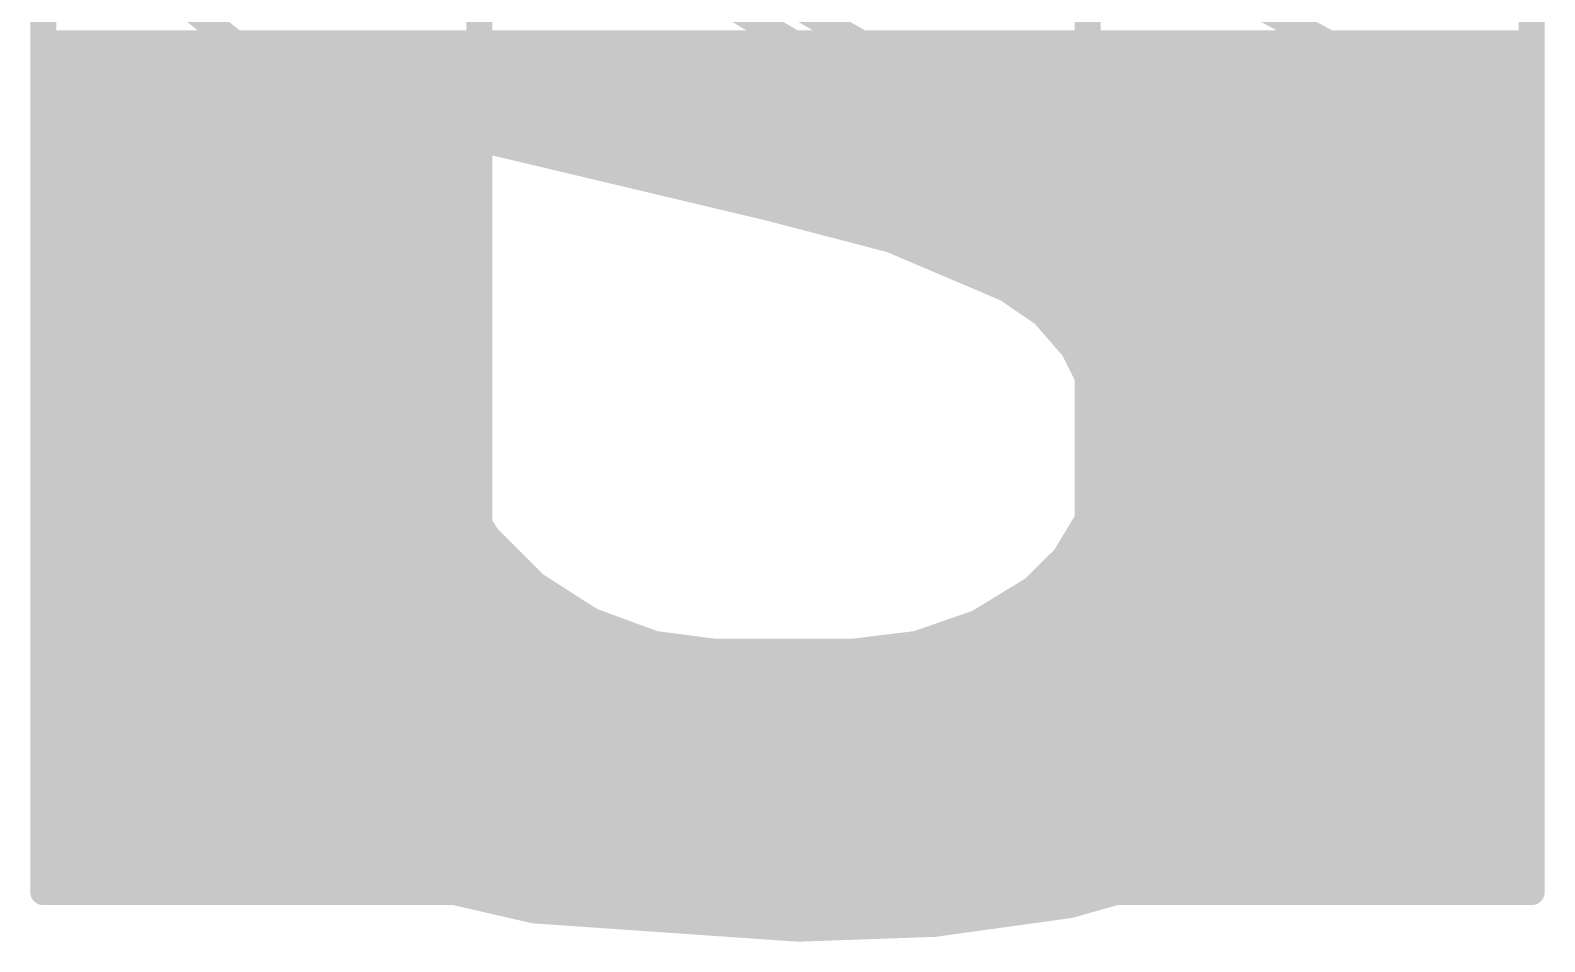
# Model space of a CAD drawing. Extents: x -19.1 to 53.5, y -15.6 to 59.8.
# Drawn here: x 16.891 to 18.364, y 53.355 to 54.242 of the extents above; entities that cross this region are included whole.
import ezdxf

# ---------------------------------------------------------------- set-up
doc = ezdxf.new("R2010")
doc.units = 0
doc.layers.add('21', color=41, linetype='CONTINUOUS')
doc.layers.add('22', color=40, linetype='CONTINUOUS')

msp = doc.modelspace()

# ---------------------------------------------------------------- linework, layer by layer
at = {"layer": '21', "const_width": 0.0254}
for points in [[(18.1229, 53.9826), (17.2974, 54.4627)], [(17.2669, 54.4474), (17.7063, 54.1858)], [(17.0231, 54.2823), (17.0907, 54.2285)], [(18.1681, 54.2215), (18.0924, 54.262)], [(17.0901, 54.229), (17.6992, 54.229)], [(17.0907, 54.2285), (17.1658, 54.1859)], [(17.6337, 54.229), (18.154, 54.229)], [(18.2372, 54.1706), (18.1681, 54.2215)], [(17.1346, 54.2036), (17.7429, 54.2036)], [(17.6764, 54.2036), (18.1924, 54.2036)], [(17.1658, 54.1859), (17.2466, 54.1553)], [(17.1861, 54.1782), (17.7866, 54.1782)], [(17.7063, 54.1858), (18.1305, 53.9547)], [(17.7203, 54.1782), (18.2269, 54.1782)], [(18.2704, 54.1356), (18.2372, 54.1706)], [(17.2466, 54.1553), (17.6098, 54.069)], [(17.2571, 54.1528), (17.8303, 54.1528)], [(17.7669, 54.1528), (18.2541, 54.1528)], [(18.2956, 54.0944), (18.2704, 54.1356)], [(17.364, 54.1274), (17.8739, 54.1274)], [(17.8135, 54.1274), (18.2754, 54.1274)], [(17.4709, 54.102), (17.9176, 54.102)], [(17.8601, 54.102), (18.291, 54.102)], [(18.3294, 53.9941), (18.2956, 54.0944)], [(17.5778, 54.0766), (17.9613, 54.0766)], [(17.9067, 54.0766), (18.3016, 54.0766)], [(17.6098, 54.069), (17.7283, 54.0381)], [(17.678, 54.0512), (18.0049, 54.0512)], [(17.9534, 54.0512), (18.3101, 54.0512)], [(17.7283, 54.0381), (17.841, 53.9902)], [(17.7572, 54.0258), (18.0486, 54.0258)], [(18, 54.0258), (18.3187, 54.0258)], [(17.817, 54.0004), (18.0923, 54.0004)], [(18.0466, 54.0004), (18.3272, 54.0004)], [(17.841, 53.9902), (17.877, 53.9655)], [(18.3388, 53.8886), (18.3294, 53.9941)], [(17.8632, 53.975), (18.1267, 53.975)], [(18.0932, 53.975), (18.3311, 53.975)], [(18.1407, 53.9471), (18.1229, 53.9826)], [(17.877, 53.9655), (17.9056, 53.9326)], [(18.1305, 53.9547), (18.0213, 53.6296)], [(17.8909, 53.9496), (18.1394, 53.9496)], [(18.0289, 53.6143), (18.1407, 53.9471)], [(18.1288, 53.9496), (18.3334, 53.9496)], [(17.9056, 53.9326), (17.9251, 53.8936)], [(17.9098, 53.9242), (18.133, 53.9242)], [(18.1203, 53.9242), (18.3356, 53.9242)], [(16.9037, 53.8988), (16.9062, 53.8632)], [(17.6276, 53.5407), (16.9037, 53.8988)], [(17.2898, 53.8988), (16.9037, 53.8988)], [(16.9037, 53.8988), (17.6174, 53.5229)], [(17.2898, 53.8937), (17.2898, 53.8988)], [(17.9225, 53.8988), (18.1245, 53.8988)], [(18.1117, 53.8988), (18.3379, 53.8988)], [(17.2928, 53.8421), (17.2898, 53.8937)], [(17.9251, 53.8936), (17.9342, 53.851)], [(18.3312, 53.7845), (18.3388, 53.8886)], [(16.9055, 53.8734), (16.955, 53.8734)], [(16.9519, 53.8734), (17.291, 53.8734)], [(17.9295, 53.8734), (18.1159, 53.8734)], [(18.1032, 53.8734), (18.3377, 53.8734)], [(16.9062, 53.8632), (16.9164, 53.8048)], [(16.9089, 53.848), (17.0064, 53.848)], [(17.0002, 53.848), (17.2925, 53.848)], [(17.3084, 53.7929), (17.2928, 53.8421)], [(17.9342, 53.851), (17.9324, 53.8074)], [(17.9341, 53.848), (18.1074, 53.848)], [(18.0947, 53.848), (18.3358, 53.848)], [(16.9133, 53.8226), (17.0577, 53.8226)], [(17.0484, 53.8226), (17.299, 53.8226)], [(17.933, 53.8226), (18.0989, 53.8226)], [(18.0861, 53.8226), (18.334, 53.8226)], [(17.9324, 53.8074), (17.9198, 53.7658)], [(16.9164, 53.8048), (16.9596, 53.6778)], [(16.919, 53.7972), (17.1091, 53.7972)], [(17.0966, 53.7972), (17.307, 53.7972)], [(17.3355, 53.7489), (17.3084, 53.7929)], [(17.9293, 53.7972), (18.0903, 53.7972)], [(18.0776, 53.7972), (18.3321, 53.7972)], [(18.3169, 53.7181), (18.3312, 53.7845)], [(16.9276, 53.7718), (17.1604, 53.7718)], [(17.1448, 53.7718), (17.3214, 53.7718)], [(17.9198, 53.7658), (17.8973, 53.7286)], [(17.9216, 53.7718), (18.0818, 53.7718)], [(18.0691, 53.7718), (18.3285, 53.7718)], [(17.3817, 53.7026), (17.3355, 53.7489)], [(16.9363, 53.7464), (17.2118, 53.7464)], [(17.1931, 53.7464), (17.338, 53.7464)], [(17.9081, 53.7464), (18.0733, 53.7464)], [(18.0605, 53.7464), (18.323, 53.7464)], [(16.9449, 53.721), (17.2631, 53.721)], [(17.2413, 53.721), (17.3634, 53.721)], [(17.8973, 53.7286), (17.8664, 53.6981)], [(17.8896, 53.721), (18.0647, 53.721)], [(18.052, 53.721), (18.3175, 53.721)], [(18.2903, 53.6555), (18.3169, 53.7181)], [(16.9535, 53.6956), (17.3145, 53.6956)], [(17.2895, 53.6956), (17.3927, 53.6956)], [(17.4367, 53.6674), (17.3817, 53.7026)], [(17.8664, 53.6981), (17.8128, 53.6654)], [(17.8623, 53.6956), (18.0562, 53.6956)], [(18.0435, 53.6956), (18.3074, 53.6956)], [(16.9596, 53.6778), (16.9905, 53.6183)], [(16.9635, 53.6702), (17.3658, 53.6702)], [(17.3377, 53.6702), (17.4324, 53.6702)], [(17.4981, 53.6448), (17.4367, 53.6674)], [(17.8128, 53.6654), (17.7534, 53.6448)], [(17.8206, 53.6702), (18.0477, 53.6702)], [(18.0349, 53.6702), (18.2966, 53.6702)], [(18.2524, 53.5991), (18.2903, 53.6555)], [(16.9767, 53.6448), (17.4172, 53.6448)], [(17.386, 53.6448), (17.4981, 53.6448)], [(17.5565, 53.6372), (17.4981, 53.6448)], [(17.6911, 53.6372), (17.5565, 53.6372)], [(17.7534, 53.6448), (17.6911, 53.6372)], [(17.7533, 53.6448), (18.0391, 53.6448)], [(18.0264, 53.6448), (18.2831, 53.6448)], [(16.9899, 53.6194), (17.4685, 53.6194)], [(16.9905, 53.6183), (17.0325, 53.5659)], [(17.4342, 53.6194), (18.0306, 53.6194)], [(18.0213, 53.6296), (17.6276, 53.5407)], [(17.9761, 53.6194), (18.266, 53.6194)], [(17.6174, 53.5229), (18.0289, 53.6143)], [(17.01, 53.594), (17.5199, 53.594)], [(17.4824, 53.594), (17.9375, 53.594)], [(17.8636, 53.594), (18.2474, 53.594)], [(18.1798, 53.5248), (18.2524, 53.5991)], [(17.0304, 53.5686), (17.5712, 53.5686)], [(17.0325, 53.5659), (17.084, 53.5229)], [(17.5306, 53.5686), (17.8232, 53.5686)], [(17.7512, 53.5686), (18.2226, 53.5686)], [(17.0597, 53.5432), (17.6225, 53.5432)], [(17.5789, 53.5432), (17.7088, 53.5432)], [(17.6387, 53.5432), (18.1978, 53.5432)], [(17.084, 53.5229), (17.2034, 53.4467)], [(17.092, 53.5178), (18.1701, 53.5178)], [(18.0954, 53.4642), (18.1798, 53.5248)], [(17.1318, 53.4924), (18.1347, 53.4924)], [(17.1716, 53.467), (18.0994, 53.467)], [(18.0019, 53.419), (18.0954, 53.4642)], [(17.2034, 53.4467), (17.2891, 53.4069)], [(17.2144, 53.4416), (18.0486, 53.4416)], [(17.2691, 53.4162), (17.9918, 53.4162)], [(17.9019, 53.3908), (18.0019, 53.419)], [(17.2891, 53.4069), (17.3812, 53.3857)], [(17.3591, 53.3908), (17.9019, 53.3908)], [(17.3812, 53.3857), (17.6378, 53.3679)], [(17.7704, 53.3726), (17.9019, 53.3908)], [(17.6378, 53.3679), (17.7704, 53.3726)]]:
    msp.add_lwpolyline(points, dxfattribs=at)
at = {"layer": '21', "const_width": 0.0127}
for points in [[(17.0901, 54.2353, 1), (17.0901, 54.2227)], [(17.0938, 54.2341, 1), (17.0876, 54.223)], [(17.0868, 54.2236, 1), (17.0947, 54.2335)], [(17.6337, 54.2353, 1), (17.6337, 54.2227)], [(17.6992, 54.2227, 1), (17.6992, 54.2353)], [(18.154, 54.2227, 1), (18.154, 54.2353)], [(18.1718, 54.2266, 1), (18.1643, 54.2164)], [(18.1651, 54.2159, 1), (18.1711, 54.2271)], [(17.1346, 54.2099, 1), (17.1346, 54.1973)], [(17.6764, 54.2099, 1), (17.6764, 54.1973)], [(17.7429, 54.1973, 1), (17.7429, 54.2099)], [(18.1924, 54.1973, 1), (18.1924, 54.2099)], [(17.1681, 54.1918, 1), (17.1636, 54.1799)], [(17.1627, 54.1803, 1), (17.1689, 54.1914)], [(17.1861, 54.1846, 1), (17.1861, 54.1719)], [(17.7093, 54.1914, 1), (17.7033, 54.1802)], [(17.7031, 54.1803, 1), (17.7095, 54.1913)], [(17.7203, 54.1846, 1), (17.7203, 54.1719)], [(17.7866, 54.1719, 1), (17.7866, 54.1846)], [(18.2269, 54.1719, 1), (18.2269, 54.1846)], [(18.2418, 54.175, 1), (18.2326, 54.1662)], [(18.2334, 54.1655, 1), (18.241, 54.1757)], [(17.2481, 54.1615, 1), (17.2451, 54.1491)], [(17.2444, 54.1494, 1), (17.2488, 54.1612)], [(17.2571, 54.1591, 1), (17.2571, 54.1465)], [(17.7669, 54.1591, 1), (17.7669, 54.1465)], [(17.8303, 54.1465, 1), (17.8303, 54.1591)], [(18.2541, 54.1465, 1), (18.2541, 54.1591)], [(18.2759, 54.1389, 1), (18.265, 54.1323)], [(18.2658, 54.1312, 1), (18.275, 54.14)], [(17.364, 54.1337, 1), (17.364, 54.1211)], [(17.8135, 54.1337, 1), (17.8135, 54.1211)], [(17.8739, 54.1211, 1), (17.8739, 54.1337)], [(18.2754, 54.1211, 1), (18.2754, 54.1337)], [(17.4709, 54.1084, 1), (17.4709, 54.0957)], [(17.8601, 54.1084, 1), (17.8601, 54.0957)], [(17.9176, 54.0957, 1), (17.9176, 54.1084)], [(18.291, 54.0957, 1), (18.291, 54.1084)], [(18.3016, 54.0964, 1), (18.2896, 54.0924)], [(18.2902, 54.0911, 1), (18.301, 54.0977)], [(17.5778, 54.0829, 1), (17.5778, 54.0703)], [(17.9067, 54.0829, 1), (17.9067, 54.0703)], [(17.9613, 54.0703, 1), (17.9613, 54.0829)], [(18.3016, 54.0703, 1), (18.3016, 54.0829)], [(17.6114, 54.0751, 1), (17.6082, 54.0629)], [(17.6083, 54.0628, 1), (17.6113, 54.0752)], [(17.678, 54.0575, 1), (17.678, 54.0449)], [(17.9534, 54.0575, 1), (17.9534, 54.0449)], [(18.0049, 54.0449, 1), (18.0049, 54.0575)], [(18.3101, 54.0449, 1), (18.3101, 54.0575)], [(17.7308, 54.0439, 1), (17.7258, 54.0322)], [(17.7267, 54.0319, 1), (17.7299, 54.0442)], [(17.7572, 54.0322, 1), (17.7572, 54.0195)], [(18, 54.0322, 1), (18, 54.0195)], [(18.0486, 54.0195, 1), (18.0486, 54.0322)], [(18.3187, 54.0195, 1), (18.3187, 54.0322)], [(17.817, 54.0067, 1), (17.817, 53.9941)], [(18.0466, 54.0067, 1), (18.0466, 53.9941)], [(18.0923, 53.9941, 1), (18.0923, 54.0067)], [(18.3272, 53.9941, 1), (18.3272, 54.0067)], [(17.8446, 53.9954, 1), (17.8374, 53.985)], [(17.8385, 53.9844, 1), (17.8435, 53.996)], [(18.3357, 53.9946, 1), (18.3231, 53.9935)], [(18.3234, 53.992, 1), (18.3354, 53.9961)], [(17.8632, 53.9813, 1), (17.8632, 53.9687)], [(18.0932, 53.9813, 1), (18.0932, 53.9687)], [(18.1286, 53.9854, 1), (18.1172, 53.9798)], [(18.1197, 53.9771, 1), (18.1261, 53.9881)], [(18.1267, 53.9687, 1), (18.1267, 53.9813)], [(18.3311, 53.9687, 1), (18.3311, 53.9813)], [(17.8818, 53.9697, 1), (17.8722, 53.9614)], [(17.8734, 53.9603, 1), (17.8806, 53.9708)], [(18.1365, 53.9527, 1), (18.1245, 53.9567)], [(17.8909, 53.956, 1), (17.8909, 53.9433)], [(18.1288, 53.956, 1), (18.1288, 53.9433)], [(18.1275, 53.9491, 1), (18.1335, 53.9603)], [(18.1467, 53.9451, 1), (18.1347, 53.9491)], [(18.135, 53.9443, 1), (18.1464, 53.9499)], [(18.1394, 53.9433, 1), (18.1394, 53.956)], [(18.3334, 53.9433, 1), (18.3334, 53.956)], [(17.9113, 53.9355, 1), (17.8999, 53.9298)], [(17.9008, 53.9285, 1), (17.9104, 53.9368)], [(17.9098, 53.9306, 1), (17.9098, 53.9179)], [(18.1203, 53.9306, 1), (18.1203, 53.9179)], [(18.133, 53.9179, 1), (18.133, 53.9306)], [(18.3356, 53.9179, 1), (18.3356, 53.9306)], [(16.91, 53.8992, 1), (16.8974, 53.8984)], [(16.9065, 53.9045, 1), (16.9009, 53.8931)], [(16.9067, 53.9044, 1), (16.9007, 53.8932)], [(16.9037, 53.9051, 1), (16.9037, 53.8925)], [(17.2962, 53.8988, 1), (17.2834, 53.8988)], [(17.2898, 53.8925, 1), (17.2898, 53.9051)], [(17.9225, 53.9051, 1), (17.9225, 53.8925)], [(18.1117, 53.9051, 1), (18.1117, 53.8925)], [(18.1245, 53.8925, 1), (18.1245, 53.9051)], [(18.3379, 53.8925, 1), (18.3379, 53.9051)], [(17.2834, 53.8937, 1), (17.2962, 53.8937)], [(17.2961, 53.8941, 1), (17.2835, 53.8933)], [(17.9313, 53.895, 1), (17.9189, 53.8923)], [(17.9194, 53.8908, 1), (17.9308, 53.8965)], [(18.3451, 53.8881, 1), (18.3325, 53.8891)], [(18.3325, 53.888, 1), (18.3451, 53.8892)], [(16.9055, 53.8798, 1), (16.9055, 53.8671)], [(16.9519, 53.8798, 1), (16.9519, 53.8671)], [(16.955, 53.8671, 1), (16.955, 53.8798)], [(17.291, 53.8671, 1), (17.291, 53.8798)], [(17.9295, 53.8798, 1), (17.9295, 53.8671)], [(18.1032, 53.8798, 1), (18.1032, 53.8671)], [(18.1159, 53.8671, 1), (18.1159, 53.8798)], [(18.3377, 53.8671, 1), (18.3377, 53.8798)], [(16.9125, 53.8643, 1), (16.8999, 53.8621)], [(16.8999, 53.8628, 1), (16.9125, 53.8636)], [(16.9089, 53.8544, 1), (16.9089, 53.8417)], [(17.0002, 53.8544, 1), (17.0002, 53.8417)], [(17.0064, 53.8417, 1), (17.0064, 53.8544)], [(17.2989, 53.844, 1), (17.2868, 53.8402)], [(17.2925, 53.8417, 1), (17.2925, 53.8544)], [(17.9341, 53.8544, 1), (17.9341, 53.8417)], [(17.9406, 53.8507, 1), (17.9279, 53.8512)], [(17.928, 53.8497, 1), (17.9405, 53.8523)], [(18.0947, 53.8544, 1), (18.0947, 53.8417)], [(18.1074, 53.8417, 1), (18.1074, 53.8544)], [(18.3358, 53.8417, 1), (18.3358, 53.8544)], [(16.9133, 53.8289, 1), (16.9133, 53.8163)], [(17.0484, 53.8289, 1), (17.0484, 53.8163)], [(17.0577, 53.8163, 1), (17.0577, 53.8289)], [(17.2865, 53.8418, 1), (17.2992, 53.8425)], [(17.299, 53.8163, 1), (17.299, 53.8289)], [(17.933, 53.8289, 1), (17.933, 53.8163)], [(18.0861, 53.8289, 1), (18.0861, 53.8163)], [(18.0989, 53.8163, 1), (18.0989, 53.8289)], [(18.334, 53.8163, 1), (18.334, 53.8289)], [(17.9385, 53.8056, 1), (17.9263, 53.8092)], [(16.9224, 53.8068, 1), (16.9104, 53.8028)], [(16.9101, 53.8037, 1), (16.9227, 53.8059)], [(16.919, 53.8036, 1), (16.919, 53.7909)], [(17.0966, 53.8036, 1), (17.0966, 53.7909)], [(17.1091, 53.7909, 1), (17.1091, 53.8036)], [(17.3138, 53.7962, 1), (17.303, 53.7895)], [(17.307, 53.7909, 1), (17.307, 53.8036)], [(17.9293, 53.8036, 1), (17.9293, 53.7909)], [(17.9261, 53.8077, 1), (17.9387, 53.8071)], [(18.0776, 53.8036, 1), (18.0776, 53.7909)], [(18.0903, 53.7909, 1), (18.0903, 53.8036)], [(18.3321, 53.7909, 1), (18.3321, 53.8036)], [(17.3023, 53.791, 1), (17.3144, 53.7948)], [(18.3249, 53.785, 1), (18.3375, 53.784)], [(18.3374, 53.7832, 1), (18.325, 53.7858)], [(16.9276, 53.7782, 1), (16.9276, 53.7655)], [(17.1448, 53.7782, 1), (17.1448, 53.7655)], [(17.1604, 53.7655, 1), (17.1604, 53.7782)], [(17.3214, 53.7655, 1), (17.3214, 53.7782)], [(17.9252, 53.7625, 1), (17.9144, 53.7691)], [(17.9216, 53.7782, 1), (17.9216, 53.7655)], [(18.0691, 53.7782, 1), (18.0691, 53.7655)], [(18.0818, 53.7655, 1), (18.0818, 53.7782)], [(18.3285, 53.7655, 1), (18.3285, 53.7782)], [(17.34, 53.7534, 1), (17.331, 53.7444)], [(17.9137, 53.7677, 1), (17.9259, 53.764)], [(16.9363, 53.7527, 1), (16.9363, 53.7401)], [(17.1931, 53.7527, 1), (17.1931, 53.7401)], [(17.2118, 53.7401, 1), (17.2118, 53.7527)], [(17.3301, 53.7456, 1), (17.3409, 53.7522)], [(17.338, 53.7401, 1), (17.338, 53.7527)], [(17.9081, 53.7527, 1), (17.9081, 53.7401)], [(18.0605, 53.7527, 1), (18.0605, 53.7401)], [(18.0733, 53.7401, 1), (18.0733, 53.7527)], [(18.323, 53.7401, 1), (18.323, 53.7527)], [(16.9449, 53.7274, 1), (16.9449, 53.7147)], [(17.2413, 53.7274, 1), (17.2413, 53.7147)], [(17.2631, 53.7147, 1), (17.2631, 53.7274)], [(17.3634, 53.7147, 1), (17.3634, 53.7274)], [(17.8896, 53.7274, 1), (17.8896, 53.7147)], [(17.8919, 53.7319, 1), (17.9028, 53.7253)], [(17.9018, 53.7241, 1), (17.8929, 53.7331)], [(18.052, 53.7274, 1), (18.052, 53.7147)], [(18.0647, 53.7147, 1), (18.0647, 53.7274)], [(18.3175, 53.7147, 1), (18.3175, 53.7274)], [(18.3107, 53.7194, 1), (18.3231, 53.7167)], [(18.3228, 53.7156, 1), (18.3111, 53.7205)], [(16.9535, 53.702, 1), (16.9535, 53.6893)], [(17.2895, 53.702, 1), (17.2895, 53.6893)], [(17.3145, 53.6893, 1), (17.3145, 53.702)], [(17.3851, 53.708, 1), (17.3783, 53.6973)], [(17.3772, 53.6982, 1), (17.3862, 53.7071)], [(17.3927, 53.6893, 1), (17.3927, 53.702)], [(17.8623, 53.702, 1), (17.8623, 53.6893)], [(17.8619, 53.7026, 1), (17.8709, 53.6936)], [(17.8697, 53.6927, 1), (17.8631, 53.7035)], [(18.0435, 53.702, 1), (18.0435, 53.6893)], [(18.0562, 53.6893, 1), (18.0562, 53.702)], [(18.3074, 53.6893, 1), (18.3074, 53.702)], [(16.9652, 53.6807, 1), (16.954, 53.6749)], [(16.9536, 53.6758, 1), (16.9656, 53.6798)], [(16.9635, 53.6765, 1), (16.9635, 53.6639)], [(17.3377, 53.6765, 1), (17.3377, 53.6639)], [(17.3658, 53.6639, 1), (17.3658, 53.6765)], [(17.4389, 53.6733, 1), (17.4346, 53.6614)], [(17.4324, 53.6639, 1), (17.4324, 53.6765)], [(17.4333, 53.662, 1), (17.4402, 53.6727)], [(17.8095, 53.6709, 1), (17.8161, 53.66)], [(17.8148, 53.6594, 1), (17.8107, 53.6714)], [(17.8206, 53.6765, 1), (17.8206, 53.6639)], [(18.0349, 53.6765, 1), (18.0349, 53.6639)], [(18.0477, 53.6639, 1), (18.0477, 53.6765)], [(18.2966, 53.6639, 1), (18.2966, 53.6765)], [(18.2845, 53.658, 1), (18.2962, 53.653)], [(18.2956, 53.652, 1), (18.2851, 53.659)], [(16.9767, 53.6512, 1), (16.9767, 53.6385)], [(17.386, 53.6512, 1), (17.386, 53.6385)], [(17.4172, 53.6385, 1), (17.4172, 53.6512)], [(17.4989, 53.6511, 1), (17.4973, 53.6385)], [(17.4959, 53.6388, 1), (17.5003, 53.6508)], [(17.4981, 53.6385, 1), (17.4981, 53.6512)], [(17.5565, 53.6435, 1), (17.5565, 53.6309)], [(17.5557, 53.6309, 1), (17.5573, 53.6435)], [(17.6903, 53.6435, 1), (17.6919, 53.6309)], [(17.6911, 53.6309, 1), (17.6911, 53.6435)], [(17.7533, 53.6512, 1), (17.7533, 53.6385)], [(17.7514, 53.6508, 1), (17.7555, 53.6388)], [(17.7542, 53.6385, 1), (17.7527, 53.6511)], [(18.0264, 53.6512, 1), (18.0264, 53.6385)], [(18.0391, 53.6385, 1), (18.0391, 53.6512)], [(18.2831, 53.6385, 1), (18.2831, 53.6512)], [(16.9899, 53.6258, 1), (16.9899, 53.6131)], [(16.9955, 53.6222, 1), (16.9856, 53.6143)], [(17.4342, 53.6258, 1), (17.4342, 53.6131)], [(17.4685, 53.6131, 1), (17.4685, 53.6258)], [(17.9761, 53.6258, 1), (17.9761, 53.6131)], [(18.0153, 53.6316, 1), (18.0273, 53.6276)], [(18.0227, 53.6234, 1), (18.0199, 53.6358)], [(18.0306, 53.6131, 1), (18.0306, 53.6258)], [(18.266, 53.6131, 1), (18.266, 53.6258)], [(16.9849, 53.6153, 1), (16.9962, 53.6212)], [(18.0229, 53.6163, 1), (18.0349, 53.6123)], [(18.0303, 53.6081, 1), (18.0275, 53.6205)], [(17.01, 53.6003, 1), (17.01, 53.5877)], [(17.4824, 53.6003, 1), (17.4824, 53.5877)], [(17.5199, 53.5877, 1), (17.5199, 53.6003)], [(17.8636, 53.6003, 1), (17.8636, 53.5877)], [(17.9375, 53.5877, 1), (17.9375, 53.6003)], [(18.2471, 53.6026, 1), (18.2577, 53.5956)], [(18.2474, 53.5877, 1), (18.2474, 53.6003)], [(18.2569, 53.5947, 1), (18.2479, 53.6035)], [(17.0304, 53.575, 1), (17.0304, 53.5623)], [(17.0366, 53.5708, 1), (17.0285, 53.5611)], [(17.0276, 53.562, 1), (17.0375, 53.5699)], [(17.5306, 53.575, 1), (17.5306, 53.5623)], [(17.5712, 53.5623, 1), (17.5712, 53.575)], [(17.7512, 53.575, 1), (17.7512, 53.5623)], [(17.8232, 53.5623, 1), (17.8232, 53.575)], [(18.2226, 53.5623, 1), (18.2226, 53.575)], [(17.0597, 53.5496, 1), (17.0597, 53.5369)], [(17.5789, 53.5496, 1), (17.5789, 53.5369)], [(17.6225, 53.5369, 1), (17.6225, 53.5496)], [(17.6387, 53.5496, 1), (17.6387, 53.5369)], [(17.7088, 53.5369, 1), (17.7088, 53.5496)], [(18.1978, 53.5369, 1), (18.1978, 53.5496)], [(17.6262, 53.5469, 1), (17.629, 53.5345)], [(17.6248, 53.535, 1), (17.6304, 53.5464)], [(17.0874, 53.5283, 1), (17.0806, 53.5175)], [(17.0799, 53.518, 1), (17.0881, 53.5278)], [(17.092, 53.5241, 1), (17.092, 53.5115)], [(17.616, 53.5291, 1), (17.6188, 53.5167)], [(17.6144, 53.5173, 1), (17.6204, 53.5285)], [(18.1701, 53.5115, 1), (18.1701, 53.5241)], [(18.1753, 53.5292, 1), (18.1843, 53.5204)], [(18.1835, 53.5196, 1), (18.1761, 53.53)], [(17.1318, 53.4988, 1), (17.1318, 53.4861)], [(18.1347, 53.4861, 1), (18.1347, 53.4988)], [(17.1716, 53.4734, 1), (17.1716, 53.4607)], [(18.0917, 53.4693, 1), (18.0991, 53.459)], [(18.0982, 53.4584, 1), (18.0927, 53.4699)], [(18.0994, 53.4607, 1), (18.0994, 53.4734)], [(17.2061, 53.4525, 1), (17.2007, 53.4409)], [(17.2, 53.4413, 1), (17.2068, 53.4521)], [(17.2144, 53.4479, 1), (17.2144, 53.4353)], [(18.0486, 53.4353, 1), (18.0486, 53.4479)], [(17.2691, 53.4226, 1), (17.2691, 53.4099)], [(17.9918, 53.4099, 1), (17.9918, 53.4226)], [(17.9991, 53.4248, 1), (18.0046, 53.4133)], [(18.0036, 53.4129, 1), (18.0001, 53.4252)], [(17.2905, 53.4131, 1), (17.2877, 53.4007)], [(17.2864, 53.4012, 1), (17.2918, 53.4127)], [(17.3591, 53.3972, 1), (17.3591, 53.3845)], [(17.3816, 53.392, 1), (17.3808, 53.3794)], [(17.3798, 53.3795, 1), (17.3826, 53.3919)], [(17.9002, 53.3969, 1), (17.9036, 53.3847)], [(17.9028, 53.3845, 1), (17.901, 53.3971)], [(17.9019, 53.3845, 1), (17.9019, 53.3972)], [(17.6376, 53.3742, 1), (17.638, 53.3616)], [(17.6374, 53.3616, 1), (17.6382, 53.3742)], [(17.7696, 53.3789, 1), (17.7713, 53.3663)], [(17.7707, 53.3662, 1), (17.7702, 53.3789)]]:
    msp.add_lwpolyline(points, format="xyb", dxfattribs=at)
at = {"layer": '22', "const_width": 0.0254}
for points in [[(16.9037, 54.5617), (16.9037, 53.4035)], [(18.3515, 53.4035), (18.3515, 54.4601)], [(17.3279, 53.4035), (17.3279, 54.4322)], [(17.9197, 54.356), (17.9197, 53.4035)], [(16.9037, 54.229), (17.3279, 54.229)], [(17.9197, 54.229), (18.3515, 54.229)], [(16.9037, 54.2036), (17.3279, 54.2036)], [(17.9197, 54.2036), (18.3515, 54.2036)], [(16.9037, 54.1782), (17.3279, 54.1782)], [(17.9197, 54.1782), (18.3515, 54.1782)], [(16.9037, 54.1528), (17.3279, 54.1528)], [(17.9197, 54.1528), (18.3515, 54.1528)], [(16.9037, 54.1274), (17.3279, 54.1274)], [(17.9197, 54.1274), (18.3515, 54.1274)], [(16.9037, 54.102), (17.3279, 54.102)], [(17.9197, 54.102), (18.3515, 54.102)], [(16.9037, 54.0766), (17.3279, 54.0766)], [(17.9197, 54.0766), (18.3515, 54.0766)], [(16.9037, 54.0512), (17.3279, 54.0512)], [(17.9197, 54.0512), (18.3515, 54.0512)], [(16.9037, 54.0258), (17.3279, 54.0258)], [(17.9197, 54.0258), (18.3515, 54.0258)], [(16.9037, 54.0004), (17.3279, 54.0004)], [(17.9197, 54.0004), (18.3515, 54.0004)], [(16.9037, 53.975), (17.3279, 53.975)], [(17.9197, 53.975), (18.3515, 53.975)], [(16.9037, 53.9496), (17.3279, 53.9496)], [(17.9197, 53.9496), (18.3515, 53.9496)], [(16.9037, 53.9242), (17.3279, 53.9242)], [(17.9197, 53.9242), (18.3515, 53.9242)], [(16.9037, 53.8988), (17.3279, 53.8988)], [(17.9197, 53.8988), (18.3515, 53.8988)], [(16.9037, 53.8734), (17.3279, 53.8734)], [(17.9197, 53.8734), (18.3515, 53.8734)], [(16.9037, 53.848), (17.3279, 53.848)], [(17.9197, 53.848), (18.3515, 53.848)], [(16.9037, 53.8226), (17.3279, 53.8226)], [(17.9197, 53.8226), (18.3515, 53.8226)], [(16.9037, 53.7972), (17.3279, 53.7972)], [(17.9197, 53.7972), (18.3515, 53.7972)], [(16.9037, 53.7718), (17.3279, 53.7718)], [(17.9197, 53.7718), (18.3515, 53.7718)], [(16.9037, 53.7464), (17.3279, 53.7464)], [(17.9197, 53.7464), (18.3515, 53.7464)], [(16.9037, 53.721), (17.3279, 53.721)], [(17.9197, 53.721), (18.3515, 53.721)], [(16.9037, 53.6956), (17.3279, 53.6956)], [(17.9197, 53.6956), (18.3515, 53.6956)], [(16.9037, 53.6702), (17.3279, 53.6702)], [(17.9197, 53.6702), (18.3515, 53.6702)], [(16.9037, 53.6448), (17.3279, 53.6448)], [(17.9197, 53.6448), (18.3515, 53.6448)], [(16.9037, 53.6194), (17.3279, 53.6194)], [(17.9197, 53.6194), (18.3515, 53.6194)], [(16.9037, 53.594), (17.3279, 53.594)], [(17.9197, 53.594), (18.3515, 53.594)], [(16.9037, 53.5686), (17.3279, 53.5686)], [(17.9197, 53.5686), (18.3515, 53.5686)], [(16.9037, 53.5432), (17.3279, 53.5432)], [(17.9197, 53.5432), (18.3515, 53.5432)], [(16.9037, 53.5178), (17.3279, 53.5178)], [(17.9197, 53.5178), (18.3515, 53.5178)], [(16.9037, 53.4924), (17.3279, 53.4924)], [(17.9197, 53.4924), (18.3515, 53.4924)], [(16.9037, 53.467), (17.3279, 53.467)], [(17.9197, 53.467), (18.3515, 53.467)], [(16.9037, 53.4416), (17.3279, 53.4416)], [(17.9197, 53.4416), (18.3515, 53.4416)], [(16.9037, 53.4162), (17.3279, 53.4162)], [(17.9197, 53.4162), (18.3515, 53.4162)], [(16.9037, 53.4035), (17.3279, 53.4035)], [(17.9197, 53.4035), (18.3515, 53.4035)]]:
    msp.add_lwpolyline(points, dxfattribs=at)
at = {"layer": '22', "const_width": 0.0127}
for points in [[(16.9037, 54.2353, 1), (16.9037, 54.2227)], [(17.3279, 54.2227, 1), (17.3279, 54.2353)], [(17.9197, 54.2353, 1), (17.9197, 54.2227)], [(18.3515, 54.2227, 1), (18.3515, 54.2353)], [(16.9037, 54.2099, 1), (16.9037, 54.1973)], [(17.3279, 54.1973, 1), (17.3279, 54.2099)], [(17.9197, 54.2099, 1), (17.9197, 54.1973)], [(18.3515, 54.1973, 1), (18.3515, 54.2099)], [(16.9037, 54.1846, 1), (16.9037, 54.1719)], [(17.3279, 54.1719, 1), (17.3279, 54.1846)], [(17.9197, 54.1846, 1), (17.9197, 54.1719)], [(18.3515, 54.1719, 1), (18.3515, 54.1846)], [(16.9037, 54.1591, 1), (16.9037, 54.1465)], [(17.3279, 54.1465, 1), (17.3279, 54.1591)], [(17.9197, 54.1591, 1), (17.9197, 54.1465)], [(18.3515, 54.1465, 1), (18.3515, 54.1591)], [(16.9037, 54.1337, 1), (16.9037, 54.1211)], [(17.3279, 54.1211, 1), (17.3279, 54.1337)], [(17.9197, 54.1337, 1), (17.9197, 54.1211)], [(18.3515, 54.1211, 1), (18.3515, 54.1337)], [(16.9037, 54.1084, 1), (16.9037, 54.0957)], [(17.3279, 54.0957, 1), (17.3279, 54.1084)], [(17.9197, 54.1084, 1), (17.9197, 54.0957)], [(18.3515, 54.0957, 1), (18.3515, 54.1084)], [(16.9037, 54.0829, 1), (16.9037, 54.0703)], [(17.3279, 54.0703, 1), (17.3279, 54.0829)], [(17.9197, 54.0829, 1), (17.9197, 54.0703)], [(18.3515, 54.0703, 1), (18.3515, 54.0829)], [(16.9037, 54.0575, 1), (16.9037, 54.0449)], [(17.3279, 54.0449, 1), (17.3279, 54.0575)], [(17.9197, 54.0575, 1), (17.9197, 54.0449)], [(18.3515, 54.0449, 1), (18.3515, 54.0575)], [(16.9037, 54.0322, 1), (16.9037, 54.0195)], [(17.3279, 54.0195, 1), (17.3279, 54.0322)], [(17.9197, 54.0322, 1), (17.9197, 54.0195)], [(18.3515, 54.0195, 1), (18.3515, 54.0322)], [(16.9037, 54.0067, 1), (16.9037, 53.9941)], [(17.3279, 53.9941, 1), (17.3279, 54.0067)], [(17.9197, 54.0067, 1), (17.9197, 53.9941)], [(18.3515, 53.9941, 1), (18.3515, 54.0067)], [(16.9037, 53.9813, 1), (16.9037, 53.9687)], [(17.3279, 53.9687, 1), (17.3279, 53.9813)], [(17.9197, 53.9813, 1), (17.9197, 53.9687)], [(18.3515, 53.9687, 1), (18.3515, 53.9813)], [(16.9037, 53.956, 1), (16.9037, 53.9433)], [(17.3279, 53.9433, 1), (17.3279, 53.956)], [(17.9197, 53.956, 1), (17.9197, 53.9433)], [(18.3515, 53.9433, 1), (18.3515, 53.956)], [(16.9037, 53.9306, 1), (16.9037, 53.9179)], [(17.3279, 53.9179, 1), (17.3279, 53.9306)], [(17.9197, 53.9306, 1), (17.9197, 53.9179)], [(18.3515, 53.9179, 1), (18.3515, 53.9306)], [(16.9037, 53.9051, 1), (16.9037, 53.8925)], [(17.3279, 53.8925, 1), (17.3279, 53.9051)], [(17.9197, 53.9051, 1), (17.9197, 53.8925)], [(18.3515, 53.8925, 1), (18.3515, 53.9051)], [(16.9037, 53.8798, 1), (16.9037, 53.8671)], [(17.3279, 53.8671, 1), (17.3279, 53.8798)], [(17.9197, 53.8798, 1), (17.9197, 53.8671)], [(18.3515, 53.8671, 1), (18.3515, 53.8798)], [(16.9037, 53.8544, 1), (16.9037, 53.8417)], [(17.3279, 53.8417, 1), (17.3279, 53.8544)], [(17.9197, 53.8544, 1), (17.9197, 53.8417)], [(18.3515, 53.8417, 1), (18.3515, 53.8544)], [(16.9037, 53.8289, 1), (16.9037, 53.8163)], [(17.3279, 53.8163, 1), (17.3279, 53.8289)], [(17.9197, 53.8289, 1), (17.9197, 53.8163)], [(18.3515, 53.8163, 1), (18.3515, 53.8289)], [(16.9037, 53.8036, 1), (16.9037, 53.7909)], [(17.3279, 53.7909, 1), (17.3279, 53.8036)], [(17.9197, 53.8036, 1), (17.9197, 53.7909)], [(18.3515, 53.7909, 1), (18.3515, 53.8036)], [(16.9037, 53.7782, 1), (16.9037, 53.7655)], [(17.3279, 53.7655, 1), (17.3279, 53.7782)], [(17.9197, 53.7782, 1), (17.9197, 53.7655)], [(18.3515, 53.7655, 1), (18.3515, 53.7782)], [(16.9037, 53.7527, 1), (16.9037, 53.7401)], [(17.3279, 53.7401, 1), (17.3279, 53.7527)], [(17.9197, 53.7527, 1), (17.9197, 53.7401)], [(18.3515, 53.7401, 1), (18.3515, 53.7527)], [(16.9037, 53.7274, 1), (16.9037, 53.7147)], [(17.3279, 53.7147, 1), (17.3279, 53.7274)], [(17.9197, 53.7274, 1), (17.9197, 53.7147)], [(18.3515, 53.7147, 1), (18.3515, 53.7274)], [(16.9037, 53.702, 1), (16.9037, 53.6893)], [(17.3279, 53.6893, 1), (17.3279, 53.702)], [(17.9197, 53.702, 1), (17.9197, 53.6893)], [(18.3515, 53.6893, 1), (18.3515, 53.702)], [(16.9037, 53.6765, 1), (16.9037, 53.6639)], [(17.3279, 53.6639, 1), (17.3279, 53.6765)], [(17.9197, 53.6765, 1), (17.9197, 53.6639)], [(18.3515, 53.6639, 1), (18.3515, 53.6765)], [(16.9037, 53.6512, 1), (16.9037, 53.6385)], [(17.3279, 53.6385, 1), (17.3279, 53.6512)], [(17.9197, 53.6512, 1), (17.9197, 53.6385)], [(18.3515, 53.6385, 1), (18.3515, 53.6512)], [(16.9037, 53.6258, 1), (16.9037, 53.6131)], [(17.3279, 53.6131, 1), (17.3279, 53.6258)], [(17.9197, 53.6258, 1), (17.9197, 53.6131)], [(18.3515, 53.6131, 1), (18.3515, 53.6258)], [(16.9037, 53.6003, 1), (16.9037, 53.5877)], [(17.3279, 53.5877, 1), (17.3279, 53.6003)], [(17.9197, 53.6003, 1), (17.9197, 53.5877)], [(18.3515, 53.5877, 1), (18.3515, 53.6003)], [(16.9037, 53.575, 1), (16.9037, 53.5623)], [(17.3279, 53.5623, 1), (17.3279, 53.575)], [(17.9197, 53.575, 1), (17.9197, 53.5623)], [(18.3515, 53.5623, 1), (18.3515, 53.575)], [(16.9037, 53.5496, 1), (16.9037, 53.5369)], [(17.3279, 53.5369, 1), (17.3279, 53.5496)], [(17.9197, 53.5496, 1), (17.9197, 53.5369)], [(18.3515, 53.5369, 1), (18.3515, 53.5496)], [(16.9037, 53.5241, 1), (16.9037, 53.5115)], [(17.3279, 53.5115, 1), (17.3279, 53.5241)], [(17.9197, 53.5241, 1), (17.9197, 53.5115)], [(18.3515, 53.5115, 1), (18.3515, 53.5241)], [(16.9037, 53.4988, 1), (16.9037, 53.4861)], [(17.3279, 53.4861, 1), (17.3279, 53.4988)], [(17.9197, 53.4988, 1), (17.9197, 53.4861)], [(18.3515, 53.4861, 1), (18.3515, 53.4988)], [(16.9037, 53.4734, 1), (16.9037, 53.4607)], [(17.3279, 53.4607, 1), (17.3279, 53.4734)], [(17.9197, 53.4734, 1), (17.9197, 53.4607)], [(18.3515, 53.4607, 1), (18.3515, 53.4734)], [(16.9037, 53.4479, 1), (16.9037, 53.4353)], [(17.3279, 53.4353, 1), (17.3279, 53.4479)], [(17.9197, 53.4479, 1), (17.9197, 53.4353)], [(18.3515, 53.4353, 1), (18.3515, 53.4479)], [(16.9037, 53.4226, 1), (16.9037, 53.4099)], [(17.3279, 53.4099, 1), (17.3279, 53.4226)], [(17.9197, 53.4226, 1), (17.9197, 53.4099)], [(18.3515, 53.4099, 1), (18.3515, 53.4226)], [(16.9037, 53.4098, 1), (16.9037, 53.3972)], [(16.8973, 53.4035, 1), (16.9101, 53.4035)], [(17.3215, 53.4035, 1), (17.3343, 53.4035)], [(17.3279, 53.3972, 1), (17.3279, 53.4098)], [(17.9197, 53.4098, 1), (17.9197, 53.3972)], [(17.9134, 53.4035, 1), (17.9261, 53.4035)], [(18.3452, 53.4035, 1), (18.3579, 53.4035)], [(18.3515, 53.3972, 1), (18.3515, 53.4098)]]:
    msp.add_lwpolyline(points, format="xyb", dxfattribs=at)

doc.saveas('drawing.dxf')
